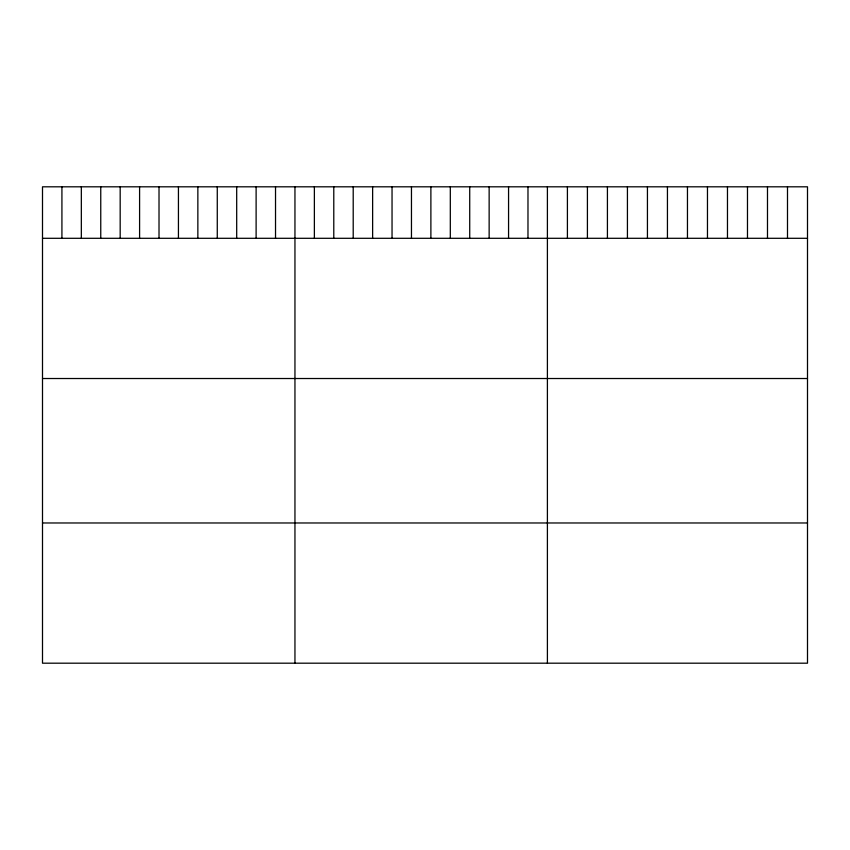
<?xml version="1.0" encoding="UTF-8"?>
<svg xmlns="http://www.w3.org/2000/svg" width="850" height="850" viewBox="0 0 850 850"><rect width="100%" height="100%" fill="white"/><g stroke="black" fill="none" stroke-linecap="round" stroke-linejoin="round"><path stroke-width="1.27" d="M807.5 238.298L807.5 663.191L42.5 663.191L42.5 186.809L807.5 186.809L807.5 238.298L42.5 238.298M42.5 378.516L807.5 378.516M42.5 522.973L807.5 522.973M787.493 186.809L787.493 238.298M767.486 186.809L767.486 238.298M747.479 186.809L747.479 238.298M727.472 186.809L727.472 238.298M707.466 186.809L707.466 238.298M687.459 186.809L687.459 238.298M667.441 186.809L667.441 238.298M647.434 186.809L647.434 238.298M627.428 186.809L627.428 238.298M607.421 186.809L607.421 238.298M587.414 186.809L587.414 238.298M567.407 186.809L567.407 238.298M547.4 186.809L547.4 663.191M527.977 186.809L527.977 238.298M508.566 186.809L508.566 238.298M489.143 186.809L489.143 238.298M469.721 186.809L469.721 238.298M450.309 186.809L450.309 238.298M430.886 186.809L430.886 238.298M411.464 186.809L411.464 238.298M392.041 186.809L392.041 238.298M372.629 186.809L372.629 238.298M353.207 186.809L353.207 238.298M333.784 186.809L333.784 238.298M314.373 186.809L314.373 238.298M294.95 186.809L294.95 663.191M275.527 186.809L275.527 238.298M256.116 186.809L256.116 238.298M236.693 186.809L236.693 238.298M217.271 186.809L217.271 238.298M197.859 186.809L197.859 238.298M178.436 186.809L178.436 238.298M159.014 186.809L159.014 238.298M139.591 186.809L139.591 238.298M120.179 186.809L120.179 238.298M100.757 186.809L100.757 238.298M81.334 186.809L81.334 238.298M61.922 186.809L61.922 238.298"/></g></svg>
